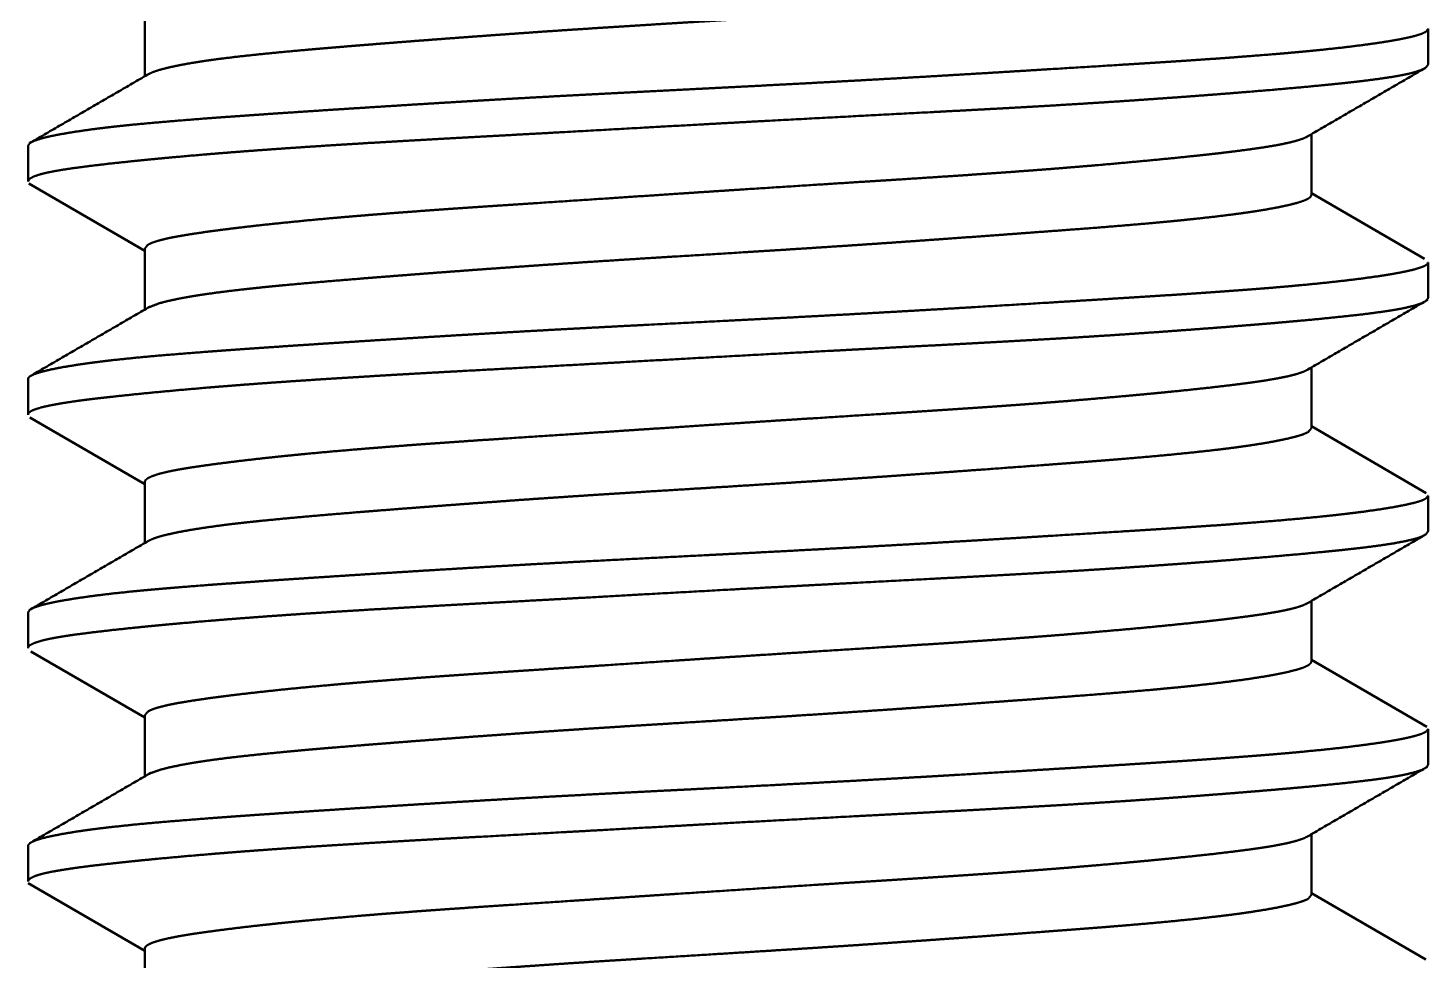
# Paper-space layout 'Layout1' of a CAD drawing. Header units: millimetres. Extents: x 0 to 420, y 0 to 297.
# Drawn here: x 94.93 to 100.93, y 161.36 to 165.36 of the extents above; entities that cross this region are included whole.
import ezdxf

# ---------------------------------------------------------------- set-up
doc = ezdxf.new("R2010")
doc.units = ezdxf.units.MM
doc.layers.add('170', color=7, linetype='Continuous', true_color=0xffffff)

psp = doc.layouts.get("Layout1")

# ---------------------------------------------------------------- linework, layer by layer
at = {"layer": '170', "color": 155, "linetype": 'Continuous', "lineweight": 50}
for p, q in [((95.4341, 165.4101), (95.4341, 165.1492)), ((100.9341, 165.1991), (100.9341, 165.352)), ((100.4341, 164.641), (100.4341, 164.901)), ((94.9341, 164.8519), (94.9341, 164.6991)), ((94.9372, 164.6898), (95.4341, 164.4012)), ((100.9198, 164.3668), (100.4341, 164.649)), ((95.4341, 164.4101), (95.4341, 164.1493)), ((100.9341, 164.1992), (100.9341, 164.3519)), ((100.4341, 163.6409), (100.4341, 163.9014)), ((94.9341, 163.852), (94.9341, 163.699)), ((94.9417, 163.6869), (95.4341, 163.4008)), ((100.9262, 163.3634), (100.4341, 163.6493)), ((95.4341, 163.4102), (95.4341, 163.149)), ((100.9341, 163.1991), (100.9341, 163.3519)), ((100.4341, 162.6409), (100.4341, 162.9008)), ((94.9341, 162.852), (94.9341, 162.6991)), ((94.9456, 162.6847), (95.4341, 162.4009)), ((100.9289, 162.3617), (100.4341, 162.6491)), ((95.4341, 162.4101), (95.4341, 162.1491)), ((100.9341, 162.1991), (100.9341, 162.3519)), ((100.4341, 161.6409), (100.4341, 161.9012)), ((94.9341, 161.8519), (94.9341, 161.6991)), ((94.9355, 161.6911), (95.4341, 161.4014)), ((100.9249, 161.3641), (100.4341, 161.6493)), ((95.4341, 161.4101), (95.4341, 161.1493))]:
    psp.add_line(p, q, dxfattribs=at)
for points, knots in [([(95.4458, 165.156), (95.4672, 165.1665), (95.4961, 165.1763), (95.5335, 165.1861), (95.5792, 165.196), (95.6334, 165.2059), (95.6637, 165.2108), (95.696, 165.2158), (95.713, 165.2182), (95.7306, 165.2206), (95.7486, 165.2231), (95.7672, 165.2255), (95.8458, 165.2349), (95.9315, 165.2441), (96.0241, 165.2532), (96.1237, 165.2623), (96.1761, 165.2669), (96.2303, 165.2715), (96.2863, 165.2762), (96.3435, 165.2809), (96.4617, 165.2903), (96.5847, 165.2999), (96.7123, 165.3096), (96.8447, 165.3194), (96.9128, 165.3244), (97.052, 165.3343), (97.1225, 165.3393), (97.2651, 165.3489), (97.4097, 165.3583), (97.5562, 165.3676), (97.7048, 165.3768), (97.7798, 165.3814), (97.8551, 165.386), (98.005, 165.3953), (98.1538, 165.4046), (98.3017, 165.414), (98.4485, 165.4237), (98.5942, 165.4335), (98.6305, 165.436), (98.7025, 165.441), (98.8086, 165.4485), (99.0143, 165.4633), (99.2113, 165.4777), (99.3066, 165.4848), (99.3688, 165.4895), (99.3995, 165.4918), (99.5185, 165.501), (99.6311, 165.5101), (99.7374, 165.5192), (99.8374, 165.5284), (99.885, 165.5331), (99.931, 165.5378), (99.9753, 165.5426), (100.0179, 165.5475), (100.0969, 165.5572), (100.1678, 165.567), (100.2306, 165.5768), (100.2854, 165.5866), (100.3098, 165.5915), (100.3322, 165.5964), (100.3425, 165.5988), (100.3524, 165.6012), (100.3616, 165.6036), (100.3703, 165.606), (100.3995, 165.6153), (100.4198, 165.6244), (100.4341, 165.6407)], [0, 0, 0.004766, 0.010823, 0.018514, 0.027834, 0.038793, 0.044893, 0.051408, 0.054824, 0.058346, 0.061973, 0.065694, 0.081451, 0.098596, 0.117117, 0.137017, 0.147489, 0.158313, 0.169484, 0.180922, 0.204514, 0.229053, 0.254529, 0.280948, 0.294518, 0.322293, 0.336361, 0.364799, 0.393627, 0.422847, 0.452462, 0.467421, 0.482434, 0.512311, 0.541988, 0.571463, 0.600737, 0.629809, 0.637047, 0.651407, 0.67258, 0.713616, 0.75292, 0.771919, 0.78434, 0.79047, 0.81422, 0.836699, 0.857922, 0.877898, 0.887416, 0.896619, 0.905503, 0.914027, 0.929862, 0.944097, 0.956757, 0.967842, 0.97279, 0.977337, 0.979459, 0.981473, 0.983376, 0.985168, 0.991263, 0.995694, 1, 1]), ([(100.9341, 165.3517), (100.9251, 165.3401), (100.906, 165.331), (100.8762, 165.3218), (100.867, 165.3195), (100.8572, 165.3171), (100.8467, 165.3148), (100.8355, 165.3124), (100.8113, 165.3076), (100.7847, 165.3027), (100.7239, 165.2929), (100.6533, 165.283), (100.5729, 165.2731), (100.4825, 165.2632), (100.4583, 165.2608), (100.4336, 165.2583), (100.4084, 165.2559), (100.3826, 165.2535), (100.3297, 165.2487), (100.2747, 165.244), (100.1588, 165.2348), (100.035, 165.2256), (99.9701, 165.2211), (99.9033, 165.2166), (99.8691, 165.2143), (99.7992, 165.2098), (99.7635, 165.2075), (99.6175, 165.1984), (99.3101, 165.1795), (99.1489, 165.1696), (98.9825, 165.1596), (98.8114, 165.1495), (98.6381, 165.1395), (98.4631, 165.1298), (98.2864, 165.1202), (98.108, 165.1108), (97.9279, 165.1015), (97.8374, 165.0969), (97.7924, 165.0946), (97.5689, 165.0833), (97.3922, 165.0742), (97.2175, 165.0649), (97.0446, 165.0553), (97.0017, 165.0529), (96.9163, 165.0479), (96.79, 165.0404), (96.7074, 165.0355), (96.5463, 165.0255), (96.3905, 165.0157), (96.24, 165.006), (96.0592, 164.9941), (95.9895, 164.9894), (95.9553, 164.9871), (95.8886, 164.9825), (95.8239, 164.9779), (95.7006, 164.9689), (95.5854, 164.9599), (95.4781, 164.9508), (95.3791, 164.9415), (95.3557, 164.9391), (95.3329, 164.9367), (95.3107, 164.9343), (95.2892, 164.9319), (95.248, 164.927), (95.2094, 164.9221), (95.1395, 164.9121), (95.0795, 164.9021), (95.0532, 164.8971), (95.0294, 164.8922), (95.0185, 164.8897), (95.0082, 164.8872), (94.9985, 164.8847), (94.9895, 164.8823), (94.9604, 164.8726), (94.9421, 164.8632), (94.9341, 164.8518)], [0, 0, 0.002431, 0.005932, 0.011101, 0.012664, 0.01434, 0.016124, 0.018013, 0.022097, 0.026589, 0.036785, 0.048589, 0.062007, 0.077061, 0.081083, 0.085197, 0.089395, 0.093675, 0.102486, 0.111622, 0.130876, 0.151431, 0.162199, 0.173294, 0.178966, 0.190565, 0.196482, 0.220709, 0.271704, 0.29846, 0.326061, 0.35445, 0.383196, 0.412219, 0.441521, 0.471101, 0.500963, 0.515961, 0.523434, 0.560495, 0.589786, 0.618764, 0.647426, 0.654541, 0.668712, 0.68967, 0.703363, 0.73009, 0.755943, 0.780927, 0.810919, 0.822498, 0.828164, 0.83924, 0.849977, 0.870453, 0.889597, 0.907415, 0.923887, 0.927785, 0.931583, 0.935274, 0.938862, 0.945727, 0.952181, 0.963872, 0.973942, 0.978372, 0.982394, 0.984251, 0.986005, 0.987656, 0.989199, 0.994283, 0.9977, 1, 1]), ([(94.9341, 164.6989), (94.9418, 164.7109), (94.96, 164.7204), (94.9888, 164.7298), (94.9977, 164.7321), (95.0073, 164.7344), (95.0176, 164.7367), (95.0285, 164.739), (95.0523, 164.7436), (95.0785, 164.7481), (95.1384, 164.7571), (95.2082, 164.7662), (95.2877, 164.7754), (95.3772, 164.7849), (95.4012, 164.7874), (95.4257, 164.7898), (95.4507, 164.7923), (95.4763, 164.7948), (95.5289, 164.7998), (95.5836, 164.8048), (95.6987, 164.8148), (95.8218, 164.8247), (95.8863, 164.8296), (95.9528, 164.8345), (96.0213, 164.8394), (96.0917, 164.8442), (96.2373, 164.8538), (96.388, 164.8631), (96.5438, 164.8722), (96.7046, 164.8812), (96.8706, 164.8904), (96.9555, 164.895), (97.0414, 164.8997), (97.2146, 164.9092), (97.566, 164.9288), (97.8339, 164.9437), (97.9241, 164.9486), (98.0145, 164.9536), (98.1046, 164.9585), (98.4602, 164.9774), (98.8081, 164.9957), (98.851, 164.998), (98.9366, 165.0025), (99.0633, 165.0093), (99.1461, 165.0139), (99.3077, 165.023), (99.464, 165.0325), (99.615, 165.0422), (99.7607, 165.0521), (99.8316, 165.0572), (99.9007, 165.0622), (99.9678, 165.0673), (100.0328, 165.0722), (100.1568, 165.0821), (100.2728, 165.0917), (100.3807, 165.1013), (100.4805, 165.1106), (100.5041, 165.113), (100.5271, 165.1153), (100.5495, 165.1176), (100.5713, 165.1199), (100.6129, 165.1245), (100.6521, 165.129), (100.7229, 165.138), (100.7838, 165.1472), (100.8105, 165.1519), (100.8347, 165.1566), (100.8459, 165.159), (100.8564, 165.1614), (100.8663, 165.1639), (100.8755, 165.1664), (100.9056, 165.1763), (100.9249, 165.1862), (100.9341, 165.1989)], [0, 0, 0.002358, 0.00575, 0.010773, 0.012297, 0.013931, 0.015674, 0.017523, 0.021527, 0.025936, 0.035967, 0.04761, 0.060869, 0.075766, 0.079752, 0.083835, 0.088003, 0.092254, 0.101006, 0.110088, 0.129228, 0.149669, 0.160376, 0.171412, 0.182782, 0.194479, 0.218629, 0.243628, 0.269464, 0.296137, 0.323652, 0.33773, 0.351981, 0.380698, 0.438965, 0.483392, 0.498341, 0.513341, 0.528279, 0.587227, 0.644909, 0.652028, 0.666212, 0.687219, 0.700951, 0.727751, 0.753677, 0.778732, 0.802909, 0.814665, 0.826141, 0.837279, 0.848079, 0.868675, 0.887941, 0.905878, 0.922467, 0.926399, 0.930233, 0.93396, 0.937582, 0.944516, 0.951038, 0.962855, 0.97305, 0.97754, 0.981625, 0.983518, 0.985305, 0.986993, 0.988576, 0.993823, 0.997418, 1, 1]), ([(100.4143, 164.8894), (100.3989, 164.8825), (100.3696, 164.8728), (100.3312, 164.8632), (100.2843, 164.8538), (100.2292, 164.8446), (100.1661, 164.8355), (100.095, 164.8263), (100.0565, 164.8217), (100.016, 164.817), (99.9949, 164.8146), (99.9734, 164.8123), (99.9513, 164.8099), (99.9288, 164.8075), (99.8349, 164.7979), (99.7348, 164.7881), (99.6284, 164.7783), (99.5158, 164.7684), (99.4571, 164.7634), (99.3969, 164.7585), (99.3662, 164.756), (99.3038, 164.751), (99.2722, 164.7486), (99.1435, 164.739), (99.0111, 164.7297), (98.8748, 164.7205), (98.6634, 164.7068), (98.5181, 164.6976), (98.2979, 164.6836), (98.0013, 164.6646), (97.8517, 164.6548), (97.7765, 164.6498), (97.7389, 164.6473), (97.6268, 164.6399), (97.4061, 164.6252), (97.1192, 164.6062), (96.9442, 164.5947), (96.9097, 164.5924), (96.8416, 164.5878), (96.7747, 164.5832), (96.7091, 164.5786), (96.5815, 164.5694), (96.4587, 164.56), (96.3991, 164.5552), (96.3408, 164.5504), (96.3121, 164.548), (96.2837, 164.5456), (96.2556, 164.5431), (96.2278, 164.5407), (96.1212, 164.5308), (96.0217, 164.5209), (95.9293, 164.511), (95.8439, 164.5012), (95.8038, 164.4963), (95.7656, 164.4915), (95.7291, 164.4867), (95.6946, 164.482), (95.632, 164.4728), (95.578, 164.4637), (95.5324, 164.4546), (95.4953, 164.4455), (95.4799, 164.4408), (95.4667, 164.4361), (95.4609, 164.4337), (95.4557, 164.4314), (95.451, 164.429), (95.447, 164.4266), (95.4341, 164.4099)], [0, 0, 0.003357, 0.00952, 0.017396, 0.026944, 0.03808, 0.050783, 0.065064, 0.0728, 0.080933, 0.085152, 0.089473, 0.093893, 0.098401, 0.117216, 0.137278, 0.158573, 0.181107, 0.192838, 0.204885, 0.21103, 0.223506, 0.229817, 0.255535, 0.282004, 0.309222, 0.35146, 0.380486, 0.424459, 0.483705, 0.513591, 0.528603, 0.536116, 0.558516, 0.602597, 0.659908, 0.69487, 0.701767, 0.71537, 0.728728, 0.741842, 0.767347, 0.79189, 0.803803, 0.815471, 0.821213, 0.826895, 0.832515, 0.838071, 0.859416, 0.879343, 0.897874, 0.915011, 0.923054, 0.930743, 0.938075, 0.945015, 0.957618, 0.968536, 0.977804, 0.985428, 0.98863, 0.991426, 0.992674, 0.993817, 0.99486, 0.995801, 1, 1]), ([(95.4499, 164.1585), (95.4967, 164.1765), (95.5342, 164.1863), (95.5804, 164.1962), (95.5934, 164.1987), (95.6069, 164.2012), (95.6209, 164.2037), (95.6354, 164.2062), (95.6659, 164.2112), (95.6983, 164.2161), (95.7689, 164.2257), (95.8471, 164.2351), (95.8891, 164.2397), (95.9331, 164.2443), (95.979, 164.2489), (96.0268, 164.2535), (96.1273, 164.2626), (96.2337, 164.2718), (96.3458, 164.2811), (96.4637, 164.2905), (96.5873, 164.3001), (96.6513, 164.305), (96.7165, 164.3099), (96.8495, 164.3198), (96.9857, 164.3296), (97.125, 164.3394), (97.2675, 164.3491), (97.34, 164.3538), (97.4501, 164.3609), (97.5243, 164.3656), (97.7098, 164.3771), (98.0074, 164.3954), (98.1566, 164.4048), (98.2312, 164.4095), (98.3059, 164.4143), (98.4537, 164.424), (98.5986, 164.4338), (98.7409, 164.4437), (98.8804, 164.4536), (99.0845, 164.4684), (99.2159, 164.4781), (99.4027, 164.492), (99.5205, 164.5011), (99.633, 164.5102), (99.74, 164.5194), (99.7658, 164.5217), (99.7913, 164.5241), (99.8162, 164.5264), (99.8407, 164.5287), (99.8883, 164.5334), (99.934, 164.5381), (100.0197, 164.5477), (100.0981, 164.5573), (100.1345, 164.5622), (100.169, 164.5672), (100.1856, 164.5696), (100.2016, 164.5721), (100.2172, 164.5746), (100.2323, 164.5771), (100.2873, 164.587), (100.3334, 164.5967), (100.371, 164.6062), (100.3999, 164.6154), (100.4111, 164.62), (100.4201, 164.6246), (100.427, 164.6293), (100.4315, 164.6339), (100.4341, 164.6408)], [0, 0, 0.009973, 0.017687, 0.027116, 0.029747, 0.032483, 0.035316, 0.038248, 0.044395, 0.050924, 0.06511, 0.080804, 0.089219, 0.098014, 0.1072, 0.11677, 0.136875, 0.158139, 0.180541, 0.204084, 0.22877, 0.24155, 0.254585, 0.281141, 0.308329, 0.336145, 0.364589, 0.379048, 0.401038, 0.415825, 0.452847, 0.512228, 0.541987, 0.556884, 0.571787, 0.601279, 0.630218, 0.658616, 0.68647, 0.727227, 0.753454, 0.790762, 0.814295, 0.836762, 0.858147, 0.86332, 0.868409, 0.873401, 0.878301, 0.887817, 0.896961, 0.914149, 0.929873, 0.937185, 0.944129, 0.947463, 0.950704, 0.953849, 0.956897, 0.968008, 0.977404, 0.985115, 0.991165, 0.993579, 0.995597, 0.997235, 0.998526, 1, 1]), ([(100.9341, 164.3518), (100.9337, 164.3494), (100.9327, 164.3471), (100.9309, 164.3448), (100.9285, 164.3426), (100.9254, 164.3403), (100.9173, 164.3357), (100.9065, 164.3312), (100.877, 164.322), (100.8371, 164.3127), (100.8132, 164.3079), (100.7867, 164.3031), (100.7725, 164.3006), (100.7575, 164.2981), (100.7419, 164.2957), (100.7257, 164.2932), (100.6547, 164.2832), (100.5745, 164.2733), (100.485, 164.2635), (100.3864, 164.2538), (100.3337, 164.2491), (100.2786, 164.2443), (100.2211, 164.2396), (100.1616, 164.235), (100.0373, 164.2258), (99.906, 164.2168), (99.768, 164.2078), (99.623, 164.1987), (99.4712, 164.1893), (99.3928, 164.1845), (99.3134, 164.1796), (98.9864, 164.1598), (98.8173, 164.1498), (98.6444, 164.1399), (98.5565, 164.135), (98.4677, 164.13), (98.2897, 164.1204), (98.1114, 164.111), (97.9328, 164.1018), (97.5749, 164.0836), (97.5301, 164.0813), (97.4407, 164.0767), (97.308, 164.0697), (97.2206, 164.0651), (97.0482, 164.0555), (96.8792, 164.0457), (96.7135, 164.0358), (96.5512, 164.0258), (96.4716, 164.0209), (96.3936, 164.0159), (96.2426, 164.0062), (96.0981, 163.9967), (95.9601, 163.9874), (95.8935, 163.9828), (95.8285, 163.9782), (95.7652, 163.9737), (95.7037, 163.9691), (95.5874, 163.96), (95.4801, 163.951), (95.3818, 163.9418), (95.2923, 163.9323), (95.251, 163.9274), (95.2119, 163.9224), (95.1932, 163.9199), (95.1751, 163.9174), (95.1577, 163.9149), (95.1409, 163.9123), (95.0804, 163.9023), (95.0304, 163.8924), (94.9906, 163.8826), (94.9613, 163.873), (94.9505, 163.8682), (94.9424, 163.8634), (94.9371, 163.8587), (94.9344, 163.8541), (94.9341, 163.8517)], [0, 0, 0.000397, 0.000816, 0.001294, 0.001845, 0.00248, 0.004025, 0.005965, 0.011073, 0.017857, 0.021888, 0.026351, 0.028745, 0.03125, 0.033866, 0.036588, 0.048451, 0.06184, 0.076735, 0.09314, 0.101911, 0.111067, 0.120609, 0.130494, 0.151131, 0.172909, 0.195816, 0.21986, 0.245053, 0.258053, 0.271219, 0.325454, 0.353503, 0.382178, 0.396752, 0.411473, 0.440994, 0.470557, 0.50016, 0.559486, 0.566915, 0.581745, 0.603744, 0.618237, 0.646812, 0.674841, 0.702325, 0.729254, 0.742459, 0.75539, 0.78044, 0.804416, 0.827322, 0.838372, 0.849153, 0.859659, 0.869873, 0.889189, 0.907015, 0.923371, 0.938263, 0.945157, 0.951679, 0.9548, 0.957822, 0.960738, 0.963545, 0.973695, 0.982143, 0.988919, 0.994035, 0.995983, 0.997536, 0.998719, 0.999606, 1, 1]), ([(94.9341, 163.6989), (94.9344, 163.7014), (94.9369, 163.7063), (94.9422, 163.7111), (94.9458, 163.7135), (94.9502, 163.716), (94.9552, 163.7184), (94.9608, 163.7207), (94.9901, 163.7301), (95.0297, 163.7392), (95.0795, 163.7483), (95.1397, 163.7573), (95.1737, 163.7618), (95.2104, 163.7664), (95.2495, 163.771), (95.2909, 163.7757), (95.3803, 163.7852), (95.4785, 163.795), (95.5855, 163.805), (95.7014, 163.815), (95.7317, 163.8175), (95.7626, 163.82), (95.7941, 163.8225), (95.826, 163.825), (95.8911, 163.83), (95.9577, 163.8349), (96.0958, 163.8445), (96.2402, 163.854), (96.3908, 163.8632), (96.5478, 163.8724), (96.5881, 163.8747), (96.6695, 163.8793), (96.7931, 163.8861), (97.0456, 163.8999), (97.305, 163.9142), (97.4818, 163.9241), (97.7508, 163.9391), (98.1084, 163.9587), (98.3754, 163.9729), (98.5085, 163.98), (98.597, 163.9846), (98.8144, 163.996), (98.9838, 164.005), (99.1492, 164.0141), (99.3107, 164.0232), (99.3899, 164.0279), (99.468, 164.0327), (99.5067, 164.0351), (99.583, 164.0401), (99.6204, 164.0425), (99.7657, 164.0525), (99.9039, 164.0625), (100.0351, 164.0724), (100.1593, 164.0823), (100.1892, 164.0847), (100.2477, 164.0896), (100.2762, 164.092), (100.3316, 164.0969), (100.3846, 164.1016), (100.4835, 164.1109), (100.5731, 164.1201), (100.6534, 164.1291), (100.7244, 164.1383), (100.7406, 164.1406), (100.7563, 164.1429), (100.7713, 164.1452), (100.7857, 164.1475), (100.8124, 164.1522), (100.8364, 164.157), (100.8765, 164.1666), (100.9061, 164.1765), (100.9252, 164.1864), (100.9336, 164.1964), (100.9341, 164.1989)], [0, 0, 0.000418, 0.001331, 0.002515, 0.003241, 0.004063, 0.004981, 0.005999, 0.011081, 0.017808, 0.026198, 0.036273, 0.041952, 0.048064, 0.054585, 0.06148, 0.076368, 0.092709, 0.110496, 0.129742, 0.134784, 0.139918, 0.145144, 0.150445, 0.161246, 0.172309, 0.195218, 0.219167, 0.244152, 0.270188, 0.276864, 0.290362, 0.310857, 0.352715, 0.395717, 0.425027, 0.469635, 0.528921, 0.573176, 0.595236, 0.609908, 0.645949, 0.674032, 0.701455, 0.72822, 0.741353, 0.75432, 0.760739, 0.773386, 0.779596, 0.803704, 0.826643, 0.848423, 0.869039, 0.874008, 0.883726, 0.888468, 0.897666, 0.906471, 0.922917, 0.937827, 0.95121, 0.963052, 0.96577, 0.96839, 0.970907, 0.973314, 0.9778, 0.981851, 0.988679, 0.993845, 0.99741, 0.999573, 1, 1]), ([(100.4245, 163.8958), (100.4198, 163.8926), (100.3993, 163.8827), (100.3702, 163.8729), (100.3324, 163.8634), (100.2861, 163.8541), (100.2597, 163.8495), (100.2311, 163.8449), (100.216, 163.8426), (100.2003, 163.8403), (100.1841, 163.838), (100.1675, 163.8357), (100.0963, 163.8265), (100.0177, 163.8172), (99.9318, 163.8078), (99.8385, 163.7982), (99.789, 163.7933), (99.7377, 163.7884), (99.6848, 163.7835), (99.6304, 163.7785), (99.5178, 163.7686), (99.3999, 163.7587), (99.2766, 163.7489), (99.1481, 163.7393), (99.1151, 163.7369), (99.0818, 163.7346), (99.0143, 163.7299), (98.9461, 163.7253), (98.8772, 163.7207), (98.7375, 163.7116), (98.5952, 163.7025), (98.3026, 163.6839), (98.2279, 163.6792), (98.1531, 163.6744), (98.0038, 163.6647), (97.8549, 163.655), (97.6321, 163.6402), (97.4841, 163.6304), (97.2643, 163.6158), (96.9824, 163.5972), (96.8464, 163.5881), (96.7796, 163.5835), (96.7136, 163.5789), (96.6485, 163.5743), (96.5844, 163.5696), (96.4608, 163.5601), (96.343, 163.5506), (96.2311, 163.5409), (96.125, 163.5311), (96.0741, 163.5262), (96.0248, 163.5212), (96.0007, 163.5187), (95.977, 163.5162), (95.9538, 163.5137), (95.9311, 163.5112), (95.8453, 163.5013), (95.7672, 163.4917), (95.6968, 163.4823), (95.6342, 163.4731), (95.6197, 163.4708), (95.6058, 163.4685), (95.5923, 163.4662), (95.5794, 163.4639), (95.5552, 163.4594), (95.5332, 163.4548), (95.4959, 163.4456), (95.4673, 163.4363), (95.4475, 163.4269), (95.4365, 163.4173), (95.4341, 163.4099)], [0, 0, 0.001129, 0.005648, 0.01176, 0.019499, 0.028895, 0.034228, 0.039987, 0.04303, 0.046179, 0.049425, 0.052763, 0.067038, 0.082774, 0.099961, 0.118608, 0.128482, 0.138734, 0.149309, 0.160155, 0.182639, 0.20617, 0.230745, 0.256372, 0.262944, 0.269584, 0.283037, 0.29663, 0.310355, 0.338196, 0.366557, 0.424834, 0.439724, 0.454624, 0.484373, 0.514052, 0.558437, 0.58794, 0.631734, 0.687903, 0.715011, 0.728322, 0.741466, 0.754443, 0.767216, 0.791874, 0.815367, 0.837707, 0.858893, 0.869049, 0.878911, 0.883731, 0.888465, 0.893101, 0.897639, 0.914819, 0.930464, 0.944582, 0.95717, 0.960077, 0.962886, 0.9656, 0.968214, 0.973114, 0.977576, 0.985218, 0.991187, 0.995551, 0.998458, 1, 1]), ([(95.4445, 163.1551), (95.4684, 163.167), (95.4818, 163.1718), (95.4976, 163.1767), (95.5156, 163.1817), (95.5356, 163.1866), (95.582, 163.1965), (95.6366, 163.2064), (95.6994, 163.2162), (95.7704, 163.2259), (95.7895, 163.2283), (95.8091, 163.2307), (95.8292, 163.233), (95.8498, 163.2354), (95.8922, 163.24), (95.9362, 163.2446), (96.0294, 163.2537), (96.1292, 163.2628), (96.2355, 163.272), (96.3486, 163.2813), (96.378, 163.2837), (96.4376, 163.2884), (96.5291, 163.2956), (96.5915, 163.3004), (96.7195, 163.3101), (96.8517, 163.3199), (96.9882, 163.3298), (97.0581, 163.3348), (97.1291, 163.3397), (97.2726, 163.3494), (97.4177, 163.3589), (97.5642, 163.3681), (97.7867, 163.3818), (97.937, 163.391), (98.1618, 163.4051), (98.3098, 163.4146), (98.4562, 163.4242), (98.6011, 163.434), (98.6729, 163.4389), (98.78, 163.4464), (98.8504, 163.4514), (99.0217, 163.4638), (99.2815, 163.4829), (99.405, 163.4922), (99.465, 163.4968), (99.4946, 163.4991), (99.5239, 163.5014), (99.5812, 163.506), (99.6369, 163.5105), (99.7431, 163.5197), (99.8426, 163.5289), (99.9354, 163.5383), (100.0215, 163.5479), (100.062, 163.5528), (100.1005, 163.5577), (100.137, 163.5626), (100.1713, 163.5675), (100.2338, 163.5773), (100.2881, 163.5872), (100.3341, 163.5969), (100.3718, 163.6064), (100.3799, 163.6088), (100.3874, 163.6111), (100.3944, 163.6134), (100.4008, 163.6158), (100.4118, 163.6204), (100.4207, 163.6249), (100.4341, 163.6407)], [0, 0, 0.005305, 0.008156, 0.01144, 0.015146, 0.019258, 0.028689, 0.039725, 0.052367, 0.066633, 0.070456, 0.074385, 0.078411, 0.082529, 0.09101, 0.099824, 0.11844, 0.13837, 0.15961, 0.182182, 0.188036, 0.199938, 0.218201, 0.230645, 0.256171, 0.282546, 0.309773, 0.32371, 0.337864, 0.366484, 0.3954, 0.424604, 0.468953, 0.498891, 0.543704, 0.573197, 0.602388, 0.631275, 0.645604, 0.666949, 0.680997, 0.71515, 0.766984, 0.791602, 0.803584, 0.809492, 0.815336, 0.826777, 0.837879, 0.859079, 0.878959, 0.897521, 0.914754, 0.922866, 0.930598, 0.937915, 0.944817, 0.957402, 0.968372, 0.977729, 0.98546, 0.987136, 0.988704, 0.990162, 0.991513, 0.993897, 0.995875, 1, 1]), ([(100.9341, 163.3521), (100.9259, 163.3406), (100.918, 163.3361), (100.9073, 163.3315), (100.8939, 163.3269), (100.8778, 163.3223), (100.8379, 163.3129), (100.7878, 163.3033), (100.7277, 163.2935), (100.6575, 163.2835), (100.6186, 163.2786), (100.5771, 163.2736), (100.5554, 163.2711), (100.5331, 163.2686), (100.5103, 163.2661), (100.487, 163.2637), (100.3883, 163.254), (100.2812, 163.2446), (100.1658, 163.2353), (100.0419, 163.2261), (99.9768, 163.2216), (99.9096, 163.217), (99.8409, 163.2125), (99.7706, 163.208), (99.6258, 163.1989), (99.3193, 163.18), (99.1574, 163.1701), (99.0743, 163.1651), (98.9903, 163.16), (98.8204, 163.15), (98.6481, 163.1401), (98.4734, 163.1304), (98.2963, 163.1208), (98.0716, 163.109), (97.9814, 163.1043), (97.8467, 163.0974), (97.5792, 163.0838), (97.3145, 163.0701), (97.1832, 163.063), (97.096, 163.0582), (97.0527, 163.0558), (96.8823, 163.0459), (96.7167, 163.036), (96.5557, 163.0261), (96.3993, 163.0163), (96.2476, 163.0065), (96.1736, 163.0017), (96.1013, 162.9969), (95.9625, 162.9876), (95.8313, 162.9784), (95.7076, 162.9694), (95.5916, 162.9604), (95.5364, 162.9558), (95.4832, 162.9512), (95.4322, 162.9466), (95.3836, 162.942), (95.2939, 162.9324), (95.2137, 162.9226), (95.1432, 162.9127), (95.0824, 162.9027), (95.0688, 162.9002), (95.0557, 162.8976), (95.0433, 162.8951), (95.0315, 162.8926), (95.0101, 162.8877), (94.9913, 162.8828), (94.9618, 162.8731), (94.9428, 162.8637), (94.9341, 162.8519)], [0, 0, 0.002336, 0.003853, 0.005774, 0.008121, 0.010892, 0.017678, 0.026119, 0.036206, 0.047947, 0.054443, 0.061366, 0.064983, 0.068696, 0.072495, 0.076382, 0.0928, 0.110601, 0.129775, 0.150337, 0.161144, 0.172295, 0.183709, 0.195362, 0.219382, 0.270245, 0.297097, 0.310882, 0.324822, 0.353005, 0.381582, 0.410553, 0.439917, 0.477174, 0.492133, 0.514472, 0.558813, 0.602709, 0.624489, 0.638943, 0.64613, 0.674384, 0.701862, 0.728574, 0.754518, 0.779686, 0.791973, 0.803968, 0.827005, 0.848782, 0.869311, 0.888588, 0.897754, 0.906599, 0.915081, 0.923157, 0.938104, 0.951467, 0.963256, 0.973462, 0.975764, 0.977965, 0.980064, 0.982055, 0.985703, 0.988915, 0.994058, 0.997559, 1, 1]), ([(94.9341, 162.6993), (94.9344, 162.7017), (94.9372, 162.7066), (94.9426, 162.7114), (94.9614, 162.7209), (94.9907, 162.7302), (95.0093, 162.7349), (95.0306, 162.7394), (95.0423, 162.7417), (95.0546, 162.744), (95.0677, 162.7463), (95.0813, 162.7486), (95.1421, 162.7576), (95.2126, 162.7667), (95.2925, 162.7759), (95.382, 162.7854), (95.4303, 162.7903), (95.4811, 162.7953), (95.5074, 162.7978), (95.5343, 162.8003), (95.5616, 162.8028), (95.5895, 162.8053), (95.7056, 162.8154), (95.8292, 162.8253), (95.9602, 162.8351), (96.0986, 162.8447), (96.1706, 162.8495), (96.2445, 162.8542), (96.3199, 162.8589), (96.3965, 162.8636), (96.5531, 162.8727), (96.7141, 162.8818), (96.8795, 162.8908), (97.0925, 162.9025), (97.1797, 162.9072), (97.3114, 162.9145), (97.5764, 162.9294), (97.9332, 162.9491), (98.1581, 162.9613), (98.2481, 162.9662), (98.2929, 162.9686), (98.4704, 162.978), (98.8175, 162.9962), (98.9871, 163.0052), (99.1541, 163.0143), (99.3166, 163.0236), (99.473, 163.033), (99.6236, 163.0427), (99.7682, 163.0527), (99.8383, 163.0577), (99.907, 163.0627), (99.9407, 163.0652), (100.007, 163.0702), (100.0394, 163.0727), (100.1637, 163.0826), (100.2793, 163.0923), (100.3865, 163.1018), (100.4852, 163.1111), (100.5313, 163.1157), (100.5753, 163.1203), (100.5964, 163.1226), (100.617, 163.1249), (100.6369, 163.1272), (100.6561, 163.1295), (100.7267, 163.1386), (100.787, 163.1478), (100.8372, 163.1571), (100.8772, 163.1668), (100.8856, 163.1693), (100.8933, 163.1718), (100.9004, 163.1743), (100.9068, 163.1768), (100.9176, 163.1818), (100.9257, 163.1868), (100.9341, 163.1993)], [0, 0, 0.000408, 0.001335, 0.002536, 0.006015, 0.011108, 0.014286, 0.017894, 0.019862, 0.02194, 0.02413, 0.026425, 0.036602, 0.04836, 0.061684, 0.07658, 0.084621, 0.093062, 0.097434, 0.101904, 0.106456, 0.111087, 0.130385, 0.150909, 0.172651, 0.195613, 0.207558, 0.219817, 0.232331, 0.245036, 0.270998, 0.297694, 0.325121, 0.36044, 0.374893, 0.396729, 0.440672, 0.499819, 0.537114, 0.552041, 0.559465, 0.588887, 0.64643, 0.674552, 0.702234, 0.729172, 0.75512, 0.780096, 0.804098, 0.815735, 0.827124, 0.832726, 0.843734, 0.849119, 0.869753, 0.888967, 0.906781, 0.92319, 0.930864, 0.938181, 0.941702, 0.945127, 0.948442, 0.95165, 0.963423, 0.973523, 0.981976, 0.988787, 0.990235, 0.991581, 0.992825, 0.993966, 0.995937, 0.997508, 1, 1]), ([(100.4189, 162.892), (100.4002, 162.883), (100.3868, 162.8781), (100.3711, 162.8732), (100.3625, 162.8708), (100.3532, 162.8684), (100.3435, 162.866), (100.3332, 162.8636), (100.287, 162.8543), (100.2325, 162.8451), (100.1698, 162.836), (100.0989, 162.8268), (100.0799, 162.8245), (100.0604, 162.8221), (100.0403, 162.8198), (100.0197, 162.8174), (99.9774, 162.8127), (99.9333, 162.808), (99.8403, 162.7984), (99.7406, 162.7887), (99.6344, 162.7789), (99.5216, 162.7689), (99.4626, 162.7639), (99.4327, 162.7614), (99.4024, 162.7589), (99.3411, 162.754), (99.2788, 162.7491), (99.1509, 162.7395), (99.0187, 162.7302), (98.8823, 162.721), (98.7416, 162.7119), (98.5979, 162.7027), (98.3062, 162.6842), (98.0839, 162.6699), (97.9715, 162.6626), (97.9338, 162.6602), (97.8585, 162.6552), (97.7089, 162.6453), (97.4144, 162.6257), (97.2695, 162.6161), (97.1263, 162.6067), (97.0553, 162.602), (96.9853, 162.5974), (96.8486, 162.5883), (96.7164, 162.5791), (96.5886, 162.5699), (96.4652, 162.5605), (96.4051, 162.5557), (96.3462, 162.5509), (96.2888, 162.546), (96.2331, 162.5411), (96.1268, 162.5313), (96.0272, 162.5214), (95.9343, 162.5115), (95.8481, 162.5017), (95.8277, 162.4992), (95.8076, 162.4968), (95.788, 162.4943), (95.7689, 162.4919), (95.7324, 162.4872), (95.6979, 162.4825), (95.6353, 162.4733), (95.5809, 162.4642), (95.5347, 162.4551), (95.4969, 162.4459), (95.4888, 162.4436), (95.4812, 162.4412), (95.4742, 162.4389), (95.4678, 162.4365), (95.4567, 162.4318), (95.4478, 162.4271), (95.4341, 162.4103)], [0, 0, 0.004127, 0.006968, 0.010239, 0.012035, 0.013933, 0.015932, 0.018031, 0.027429, 0.038431, 0.051039, 0.065276, 0.069093, 0.073012, 0.077039, 0.081157, 0.089645, 0.098466, 0.117094, 0.13703, 0.15827, 0.180831, 0.192611, 0.198598, 0.204638, 0.216883, 0.229339, 0.254883, 0.281268, 0.308494, 0.336574, 0.365242, 0.423434, 0.467807, 0.490232, 0.497744, 0.512785, 0.542643, 0.601411, 0.630322, 0.658915, 0.673081, 0.687051, 0.714322, 0.740714, 0.766235, 0.790882, 0.802875, 0.814641, 0.826119, 0.837253, 0.858517, 0.878446, 0.897051, 0.914319, 0.918426, 0.922446, 0.926376, 0.930205, 0.937546, 0.944469, 0.957083, 0.968067, 0.977435, 0.985179, 0.986863, 0.988439, 0.989909, 0.991272, 0.993682, 0.995691, 1, 1]), ([(95.454, 162.1606), (95.4985, 162.177), (95.5364, 162.1868), (95.5829, 162.1967), (95.6094, 162.2017), (95.638, 162.2067), (95.6532, 162.2092), (95.6689, 162.2116), (95.6851, 162.2141), (95.7017, 162.2166), (95.773, 162.2262), (95.8517, 162.2356), (95.9377, 162.2448), (96.0312, 162.2539), (96.0557, 162.2562), (96.0807, 162.2585), (96.1062, 162.2608), (96.1322, 162.2631), (96.1851, 162.2677), (96.2395, 162.2723), (96.3522, 162.2816), (96.4702, 162.291), (96.5935, 162.3006), (96.7222, 162.3103), (96.8561, 162.3203), (96.9242, 162.3252), (96.9931, 162.3302), (97.1328, 162.34), (97.2751, 162.3496), (97.4201, 162.359), (97.5679, 162.3683), (97.6426, 162.3729), (97.68, 162.3752), (97.792, 162.3821), (98.0156, 162.3959), (98.1642, 162.4052), (98.2384, 162.41), (98.3496, 162.4172), (98.4236, 162.422), (98.6062, 162.4343), (98.7486, 162.4442), (98.8878, 162.4541), (99.0906, 162.4689), (99.2217, 162.4785), (99.4092, 162.4925), (99.5268, 162.5016), (99.6387, 162.5107), (99.7448, 162.5198), (99.7957, 162.5245), (99.845, 162.5291), (99.8691, 162.5315), (99.8928, 162.5339), (99.9159, 162.5362), (99.9385, 162.5386), (100.0242, 162.5482), (100.1022, 162.5579), (100.1724, 162.5677), (100.235, 162.5775), (100.2494, 162.58), (100.2633, 162.5825), (100.2767, 162.585), (100.2896, 162.5875), (100.3137, 162.5924), (100.3356, 162.5972), (100.3728, 162.6067), (100.4012, 162.6159), (100.4209, 162.6251), (100.4318, 162.6343), (100.4341, 162.6411)], [0, 0, 0.009459, 0.017255, 0.026726, 0.032099, 0.037901, 0.040968, 0.044134, 0.047393, 0.050746, 0.06508, 0.080873, 0.098124, 0.116841, 0.121753, 0.126759, 0.131859, 0.13705, 0.14765, 0.158519, 0.181059, 0.204659, 0.229318, 0.255043, 0.281795, 0.295415, 0.309172, 0.337081, 0.365521, 0.394488, 0.423994, 0.438922, 0.446385, 0.468756, 0.513393, 0.543076, 0.557897, 0.580099, 0.594882, 0.631367, 0.659827, 0.687643, 0.728165, 0.754367, 0.791835, 0.815359, 0.837734, 0.858956, 0.869131, 0.879014, 0.883841, 0.888576, 0.89321, 0.897749, 0.914932, 0.930588, 0.94473, 0.957347, 0.960263, 0.963081, 0.965803, 0.968421, 0.973325, 0.977792, 0.985437, 0.991396, 0.995725, 0.998564, 1, 1]), ([(100.9341, 162.3521), (100.9338, 162.3499), (100.9262, 162.3408), (100.9078, 162.3317), (100.879, 162.3226), (100.8395, 162.3132), (100.828, 162.3109), (100.8158, 162.3084), (100.8029, 162.306), (100.7893, 162.3035), (100.7603, 162.2986), (100.7289, 162.2936), (100.659, 162.2837), (100.5794, 162.2738), (100.4904, 162.264), (100.3918, 162.2543), (100.3656, 162.2519), (100.3388, 162.2495), (100.3115, 162.2471), (100.2837, 162.2448), (100.2267, 162.2401), (100.1679, 162.2354), (100.0446, 162.2263), (99.9139, 162.2173), (99.7759, 162.2083), (99.6303, 162.1991), (99.555, 162.1945), (99.4785, 162.1898), (99.3221, 162.1802), (99.1613, 162.1704), (98.9119, 162.1554), (98.7834, 162.1479), (98.74, 162.1454), (98.6525, 162.1404), (98.4766, 162.1305), (98.2997, 162.121), (98.1219, 162.1116), (97.8532, 162.0977), (97.7181, 162.0909), (97.673, 162.0886), (97.5832, 162.084), (97.4056, 162.0749), (97.2306, 162.0656), (97.0583, 162.0561), (96.8885, 162.0463), (96.7215, 162.0363), (96.5588, 162.0263), (96.4021, 162.0165), (96.2513, 162.0068), (96.1063, 161.9973), (95.9673, 161.9879), (95.9335, 161.9856), (95.9001, 161.9833), (95.8345, 161.9787), (95.7711, 161.9741), (95.7098, 161.9696), (95.5937, 161.9605), (95.4862, 161.9515), (95.3871, 161.9423), (95.2967, 161.9327), (95.2754, 161.9303), (95.2548, 161.9278), (95.2348, 161.9253), (95.2154, 161.9229), (95.1786, 161.9179), (95.1444, 161.9129), (95.0837, 161.9029), (95.033, 161.893), (95.0115, 161.888), (94.9926, 161.8831), (94.9762, 161.8783), (94.9625, 161.8734), (94.9431, 161.8639), (94.9346, 161.8546), (94.9341, 161.8521)], [0, 0, 0.000369, 0.002342, 0.005723, 0.010733, 0.017449, 0.019401, 0.021463, 0.023638, 0.02592, 0.030784, 0.036047, 0.047752, 0.061021, 0.07585, 0.092259, 0.096614, 0.101065, 0.105604, 0.11022, 0.119686, 0.129462, 0.14993, 0.171616, 0.194524, 0.218673, 0.231174, 0.243864, 0.269801, 0.296472, 0.337846, 0.359155, 0.366351, 0.380862, 0.410037, 0.43937, 0.468861, 0.513395, 0.535799, 0.543279, 0.558169, 0.587616, 0.616628, 0.645207, 0.673355, 0.701062, 0.728052, 0.754051, 0.779073, 0.803124, 0.826193, 0.831805, 0.837355, 0.848239, 0.858767, 0.868936, 0.888215, 0.906087, 0.92256, 0.937619, 0.941162, 0.944605, 0.947944, 0.951176, 0.95732, 0.963043, 0.97324, 0.981781, 0.985435, 0.988675, 0.991501, 0.993916, 0.997489, 0.999578, 1, 1]), ([(94.9341, 161.6993), (94.9345, 161.7019), (94.9428, 161.7116), (94.9619, 161.7212), (94.9684, 161.7235), (94.9756, 161.7259), (94.9834, 161.7282), (94.9919, 161.7306), (95.0108, 161.7352), (95.0323, 161.7398), (95.0828, 161.7488), (95.1434, 161.7578), (95.214, 161.7669), (95.295, 161.7762), (95.3168, 161.7785), (95.3391, 161.7809), (95.3621, 161.7833), (95.3855, 161.7858), (95.434, 161.7907), (95.4846, 161.7956), (95.592, 161.8055), (95.7078, 161.8155), (95.7688, 161.8205), (95.832, 161.8255), (95.8644, 161.828), (95.8973, 161.8304), (95.9307, 161.8329), (95.9646, 161.8354), (96.1038, 161.8451), (96.2488, 161.8545), (96.3996, 161.8637), (96.556, 161.8729), (96.7181, 161.882), (96.8014, 161.8866), (96.8855, 161.8912), (97.2279, 161.9099), (97.4027, 161.9197), (97.6694, 161.9345), (97.8498, 161.9445), (98.1189, 161.9592), (98.4735, 161.9781), (98.6928, 161.9896), (98.7799, 161.9942), (98.9089, 162.001), (98.9934, 162.0055), (99.1588, 162.0146), (99.3197, 162.0237), (99.4758, 162.0332), (99.6273, 162.043), (99.6645, 162.0455), (99.7375, 162.0505), (99.7733, 162.053), (99.8435, 162.0581), (99.9117, 162.0631), (100.0426, 162.073), (100.1659, 162.0828), (100.2247, 162.0877), (100.2816, 162.0925), (100.3366, 162.0973), (100.3896, 162.1021), (100.4887, 162.1114), (100.5781, 162.1206), (100.6578, 162.1297), (100.7278, 162.1387), (100.7593, 162.1433), (100.7882, 162.148), (100.8018, 162.1503), (100.8147, 162.1527), (100.8271, 162.1551), (100.8387, 162.1575), (100.8784, 162.1672), (100.9075, 162.1771), (100.9259, 162.187), (100.9338, 162.1969), (100.9341, 162.1992)], [0, 0, 0.000445, 0.002561, 0.006095, 0.007238, 0.008488, 0.00984, 0.011297, 0.014518, 0.01815, 0.026644, 0.036784, 0.048579, 0.062062, 0.065696, 0.069421, 0.073235, 0.077136, 0.085203, 0.093616, 0.111479, 0.130718, 0.140855, 0.151341, 0.156718, 0.162181, 0.167732, 0.173359, 0.196463, 0.22052, 0.245516, 0.271452, 0.298339, 0.31214, 0.326085, 0.382862, 0.411844, 0.456058, 0.485966, 0.530583, 0.589375, 0.625718, 0.640163, 0.661542, 0.675549, 0.702983, 0.729652, 0.755553, 0.780683, 0.786843, 0.798966, 0.804907, 0.816553, 0.827882, 0.849603, 0.870078, 0.879847, 0.889301, 0.898441, 0.907256, 0.923737, 0.938602, 0.951882, 0.963581, 0.968837, 0.973696, 0.975974, 0.978153, 0.980229, 0.982196, 0.988971, 0.994047, 0.997516, 0.999605, 1, 1]), ([(100.424, 161.8954), (100.4206, 161.8931), (100.4007, 161.8832), (100.3721, 161.8735), (100.3347, 161.8639), (100.2886, 161.8546), (100.2622, 161.8499), (100.2338, 161.8453), (100.2033, 161.8407), (100.171, 161.8361), (100.1005, 161.827), (100.0224, 161.8177), (99.9366, 161.8083), (99.8431, 161.7987), (99.8185, 161.7962), (99.7936, 161.7938), (99.7683, 161.7913), (99.7426, 161.7889), (99.6902, 161.784), (99.6363, 161.779), (99.5243, 161.7691), (99.4066, 161.7592), (99.3456, 161.7543), (99.2832, 161.7494), (99.2515, 161.747), (99.2193, 161.7446), (99.1869, 161.7421), (99.1541, 161.7397), (99.021, 161.7304), (98.8848, 161.7212), (98.7455, 161.7121), (98.6031, 161.703), (98.4575, 161.6938), (98.3836, 161.6891), (98.3094, 161.6844), (98.0122, 161.6653), (97.7143, 161.6457), (97.5651, 161.6358), (97.4171, 161.6259), (97.272, 161.6163), (96.9901, 161.5977), (96.8196, 161.5863), (96.7527, 161.5816), (96.7196, 161.5793), (96.6545, 161.5747), (96.5908, 161.57), (96.4674, 161.5607), (96.3496, 161.5512), (96.2371, 161.5415), (96.1301, 161.5316), (96.1042, 161.5291), (96.0788, 161.5266), (96.0537, 161.5241), (96.0292, 161.5216), (95.9816, 161.5167), (95.9358, 161.5117), (95.8499, 161.5019), (95.7714, 161.4922), (95.7004, 161.4828), (95.6369, 161.4735), (95.5818, 161.4644), (95.5355, 161.4553), (95.4978, 161.4461), (95.4687, 161.4369), (95.4574, 161.4322), (95.4483, 161.4274), (95.4446, 161.425), (95.4414, 161.4226), (95.4388, 161.4202), (95.4368, 161.4177), (95.4341, 161.4103)], [0, 0, 0.000837, 0.005251, 0.011261, 0.018921, 0.028277, 0.033606, 0.039345, 0.045466, 0.051967, 0.066102, 0.081744, 0.098899, 0.117589, 0.122498, 0.127484, 0.132541, 0.137669, 0.148141, 0.158898, 0.181257, 0.204741, 0.216908, 0.22936, 0.235692, 0.242098, 0.248576, 0.255108, 0.281633, 0.308779, 0.336542, 0.364921, 0.393923, 0.408658, 0.423444, 0.482673, 0.542037, 0.571772, 0.601254, 0.630175, 0.686356, 0.720342, 0.733685, 0.74028, 0.753257, 0.765961, 0.790555, 0.814076, 0.836521, 0.857883, 0.863053, 0.868146, 0.873144, 0.878049, 0.887575, 0.896727, 0.913925, 0.929648, 0.943897, 0.956647, 0.967762, 0.977154, 0.984869, 0.990934, 0.993366, 0.995407, 0.996287, 0.997077, 0.997785, 0.998416, 1, 1]), ([(95.4494, 161.1582), (95.4696, 161.1675), (95.4833, 161.1723), (95.4991, 161.1772), (95.5079, 161.1796), (95.5172, 161.1821), (95.5271, 161.1846), (95.5376, 161.1871), (95.5847, 161.197), (95.6398, 161.207), (95.703, 161.2168), (95.7742, 161.2264), (95.8128, 161.2311), (95.8534, 161.2358), (95.8961, 161.2405), (95.9406, 161.2451), (96.0346, 161.2542), (96.1348, 161.2633), (96.2414, 161.2725), (96.3541, 161.2817), (96.4129, 161.2865), (96.504, 161.2937), (96.5664, 161.2985), (96.5979, 161.3009), (96.7266, 161.3107), (96.8591, 161.3205), (96.9953, 161.3303), (97.1354, 161.3402), (97.2069, 161.345), (97.2794, 161.3499), (97.3523, 161.3547), (97.4254, 161.3593), (97.5723, 161.3686), (97.869, 161.3868), (98.094, 161.4008), (98.2437, 161.4103), (98.3177, 161.4151), (98.4642, 161.4247), (98.6087, 161.4345), (98.7511, 161.4444), (98.8914, 161.4544), (98.9606, 161.4594), (98.9947, 161.4618), (99.0953, 161.4692), (99.2884, 161.4835), (99.4111, 161.4927), (99.4707, 161.4972), (99.5291, 161.5018), (99.5578, 161.5041), (99.6143, 161.5087), (99.642, 161.511), (99.7485, 161.5202), (99.8479, 161.5294), (99.9402, 161.5388), (100.0255, 161.5484), (100.0656, 161.5532), (100.1038, 161.5581), (100.1402, 161.563), (100.1746, 161.568), (100.237, 161.5779), (100.2909, 161.5877), (100.3363, 161.5974), (100.3733, 161.6069), (100.3887, 161.6115), (100.4018, 161.6162), (100.4076, 161.6185), (100.4128, 161.6208), (100.4174, 161.6231), (100.4214, 161.6254), (100.4341, 161.6411)], [0, 0, 0.004439, 0.007319, 0.010624, 0.012439, 0.014361, 0.016394, 0.018537, 0.028116, 0.039278, 0.052008, 0.066309, 0.074054, 0.082197, 0.09075, 0.099668, 0.118463, 0.13851, 0.159797, 0.182332, 0.194068, 0.212269, 0.224731, 0.231033, 0.256724, 0.283175, 0.310382, 0.33835, 0.352624, 0.367083, 0.381626, 0.396215, 0.425536, 0.484734, 0.529628, 0.559483, 0.574256, 0.603493, 0.632327, 0.660753, 0.688766, 0.702579, 0.709397, 0.729482, 0.768035, 0.792546, 0.804441, 0.816099, 0.821837, 0.833127, 0.83867, 0.85995, 0.879821, 0.898307, 0.915407, 0.923434, 0.931113, 0.938432, 0.945355, 0.957927, 0.968828, 0.978084, 0.985697, 0.988888, 0.991668, 0.992905, 0.994035, 0.995062, 0.995988, 1, 1])]:
    psp.add_open_spline(points, degree=1, knots=knots, dxfattribs=at)
for points in [[(100.4087, 164.8862), (100.9221, 165.1845)], [(95.4533, 165.1603), (94.94, 164.8622)], [(95.4572, 164.1627), (94.9433, 163.8642)], [(100.4188, 163.8925), (100.9328, 164.1913)], [(95.4517, 163.1593), (94.9375, 162.8605)], [(100.4125, 162.8883), (100.9263, 163.1868)], [(100.4179, 161.8918), (100.9313, 162.1901)], [(95.461, 162.1647), (94.9478, 161.8665)]]:
    psp.add_open_spline(points, degree=1, dxfattribs=at)

doc.saveas('drawing.dxf')
